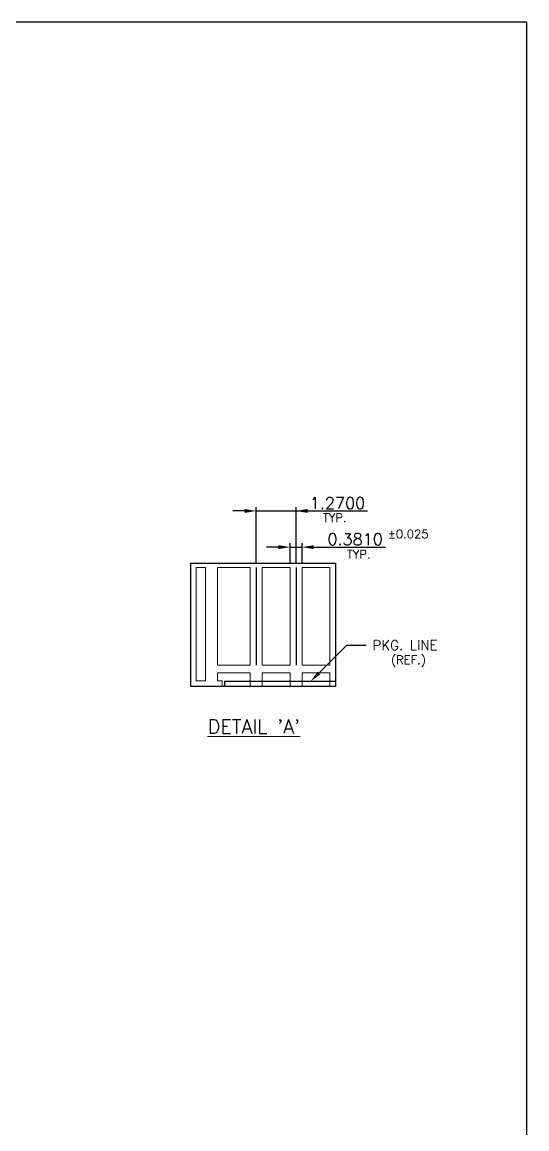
# Model space of a CAD drawing. Extents: x 1255 to 1552, y 205 to 435.
# Drawn here: x 1353.4 to 1417.9, y 293.2 to 434.6 of the extents above; entities that cross this region are included whole.
import ezdxf
from ezdxf.lldxf.tags import DXFTag

# ---------------------------------------------------------------- set-up
doc = ezdxf.new("R2010")
doc.units = 0
for name, color, linetype in [('CEN', 2, 'CENTER'), ('DIM', 7, 'Continuous'), ('LF-LINE', 1, 'Continuous'), ('PKG-OUT', 3, 'HIDDEN'), ('PLOTTING-AREA', 5, 'Continuous')]:
    doc.layers.add(name, color=color, linetype=linetype)
doc.styles.add('5.0-8.0 UNIT', font='SIMPLEX.shx', dxfattribs={"height": 0.15})
doc.styles.add('75_100   LAYOUT', font='SIMPLEX.shx', dxfattribs={"height": 1.5})
doc.styles.get("Standard").update_dxf_attribs({"font": 'simplex.shx', "height": 2.5})
tags = doc.linetypes.add('CENTER', pattern=[2, 1.25, -0.25, 0.25, -0.25]).pattern_tags.tags
tags[10:11] = [DXFTag(74, 4), DXFTag(75, 0), DXFTag(340, '0'), DXFTag(46, 1.0), DXFTag(50, 0.0), DXFTag(44, 0.0), DXFTag(45, 0.0)]
tags[8:9] = [DXFTag(74, 4), DXFTag(75, 0), DXFTag(340, '0'), DXFTag(46, 1.0), DXFTag(50, 0.0), DXFTag(44, 0.0), DXFTag(45, 0.0)]
tags[6:7] = [DXFTag(74, 4), DXFTag(75, 0), DXFTag(340, '0'), DXFTag(46, 1.0), DXFTag(50, 0.0), DXFTag(44, 0.0), DXFTag(45, 0.0)]
tags[4:5] = [DXFTag(74, 4), DXFTag(75, 0), DXFTag(340, '0'), DXFTag(46, 1.0), DXFTag(50, 0.0), DXFTag(44, 0.0), DXFTag(45, 0.0)]
tags = doc.linetypes.add('HIDDEN', pattern=[0.375, 0.25, -0.125]).pattern_tags.tags
tags[6:7] = [DXFTag(74, 4), DXFTag(75, 0), DXFTag(340, '0'), DXFTag(46, 1.0), DXFTag(50, 0.0), DXFTag(44, 0.0), DXFTag(45, 0.0)]
tags[4:5] = [DXFTag(74, 4), DXFTag(75, 0), DXFTag(340, '0'), DXFTag(46, 1.0), DXFTag(50, 0.0), DXFTag(44, 0.0), DXFTag(45, 0.0)]

# ---------------------------------------------------------------- blocks, each defined once
blk = doc.blocks.new('TABLE')
at = {"layer": 'PLOTTING-AREA'}
blk.add_lwpolyline([(0, 191.5), (0, 0), (136, 0), (136, 191.5)], close=True, dxfattribs=at)

msp = doc.modelspace()

# ---------------------------------------------------------------- linework, layer by layer
at = {"layer": 'CEN', "ltscale": 4}
for p, q in [((1383.31854, 364.88987), (1383.31854, 352.42667)), ((1388.39854, 364.88987), (1388.39854, 352.42667))]:
    msp.add_line(p, q, dxfattribs=at)
at = {"layer": 'DIM'}
for p, q in [((1381.81854, 372.11103), (1380.31854, 372.11103)), ((1383.31854, 365.38987), (1383.31854, 372.61103)), ((1383.31854, 372.11103), (1397.5414, 372.11103)), ((1388.39854, 365.38987), (1388.39854, 372.61103)), ((1387.63654, 365.38987), (1387.63654, 367.98858)), ((1389.16054, 365.38987), (1389.16054, 367.98858)), ((1386.13654, 367.48858), (1384.63654, 367.48858)), ((1387.63654, 367.48858), (1389.16054, 367.48858)), ((1390.66054, 367.48858), (1399.8034, 367.48858))]:
    msp.add_line(p, q, dxfattribs=at)
at = {"layer": 'DIM', "linetype": 'ByBlock', "lineweight": -2}
for p, q in [((1391.31766, 351.40039), (1394.86328, 354.95849)), ((1394.86328, 354.95849), (1397.36328, 354.95849))]:
    msp.add_line(p, q, dxfattribs=at)
at = {"layer": 'DIM'}
for points in [[(1381.81854, 372.36103), (1381.81854, 371.86103), (1383.31854, 372.11103)], [(1389.89854, 372.36103), (1389.89854, 371.86103), (1388.39854, 372.11103)], [(1386.13654, 367.73858), (1386.13654, 367.23858), (1387.63654, 367.48858)], [(1390.66054, 367.73858), (1390.66054, 367.23858), (1389.16054, 367.48858)], [(1391.14057, 351.57686), (1390.25887, 350.33787), (1391.49475, 351.22393)]]:
    msp.add_solid(points, dxfattribs=at)
at = {"layer": 'LF-LINE', "lineweight": 0}
for points in [[(1375.63454, 350.39387), (1376.83454, 350.39387), (1376.83454, 364.88987), (1375.63454, 364.88987)], [(1382.55654, 352.42667), (1378.35854, 352.42667), (1378.35854, 364.88987), (1382.55654, 364.88987)], [(1384.08054, 352.42667), (1387.63654, 352.42667), (1387.63654, 364.88987), (1384.08054, 364.88987)], [(1389.16054, 352.42667), (1392.71654, 352.42667), (1392.71654, 364.88987), (1389.16054, 364.88987)]]:
    msp.add_lwpolyline(points, close=True, dxfattribs=at)
for points in [[(1378.95854, 349.67125), (1378.95854, 350.39387), (1378.35854, 350.39387), (1378.35854, 351.41067), (1382.55654, 351.41067), (1382.55654, 349.67125)], [(1384.08054, 349.67125), (1384.08054, 351.41067), (1387.63654, 351.41067), (1387.63654, 349.67125)], [(1389.16054, 349.67125), (1389.16054, 351.41067), (1392.71654, 351.41067), (1392.71654, 349.67125)]]:
    msp.add_lwpolyline(points, dxfattribs=at)
at = {"layer": 'PKG-OUT', "ltscale": 4}
for points in [[(1374.9441, 365.42731), (1393.42218, 365.42731), (1393.42218, 349.67125), (1374.9441, 349.67125), (1374.9441, 365.42731)], [(1393.42218, 350.33787), (1379.25854, 350.33787), (1379.25854, 349.67125)]]:
    msp.add_lwpolyline(points, dxfattribs=at)

# ---------------------------------------------------------------- block references
at = {"xscale": 1.2, "yscale": 1.2, "zscale": 1.2}
msp.add_blockref('TABLE', (1254.67384, 204.76179), dxfattribs=at)

# ---------------------------------------------------------------- texts
at = {"layer": 'DIM'}
for s, height, style, p in [('1.2700', 1.5, '75_100   LAYOUT', (1390.14854, 372.36103)), ('TYP.', 1.08, '5.0-8.0 UNIT', (1391.83871, 370.69581)), ('0.3810', 1.5, '75_100   LAYOUT', (1392.41054, 367.73858)), ('±0.025', 1.08, '5.0-8.0 UNIT', (1400.12678, 368.62786)), ('TYP.', 1.08, '5.0-8.0 UNIT', (1394.89945, 366.02148)), ('PKG. LINE', 1.25, '75_100   LAYOUT', (1398.16328, 354.33349)), ('(REF.)', 1.08, '5.0-8.0 UNIT', (1400.53383, 352.54481))]:
    msp.add_text(s, height=height, dxfattribs=dict(at, style=style)).set_placement(p)
at = {"layer": 'LF-LINE', "lineweight": 0, "insert": (1383.00888, 344.56157), "char_height": 1.8, "attachment_point": 5, "rotation": 0}
msp.add_mtext("{\\LDETAIL 'A'}", dxfattribs=at)

doc.saveas('drawing.dxf')
